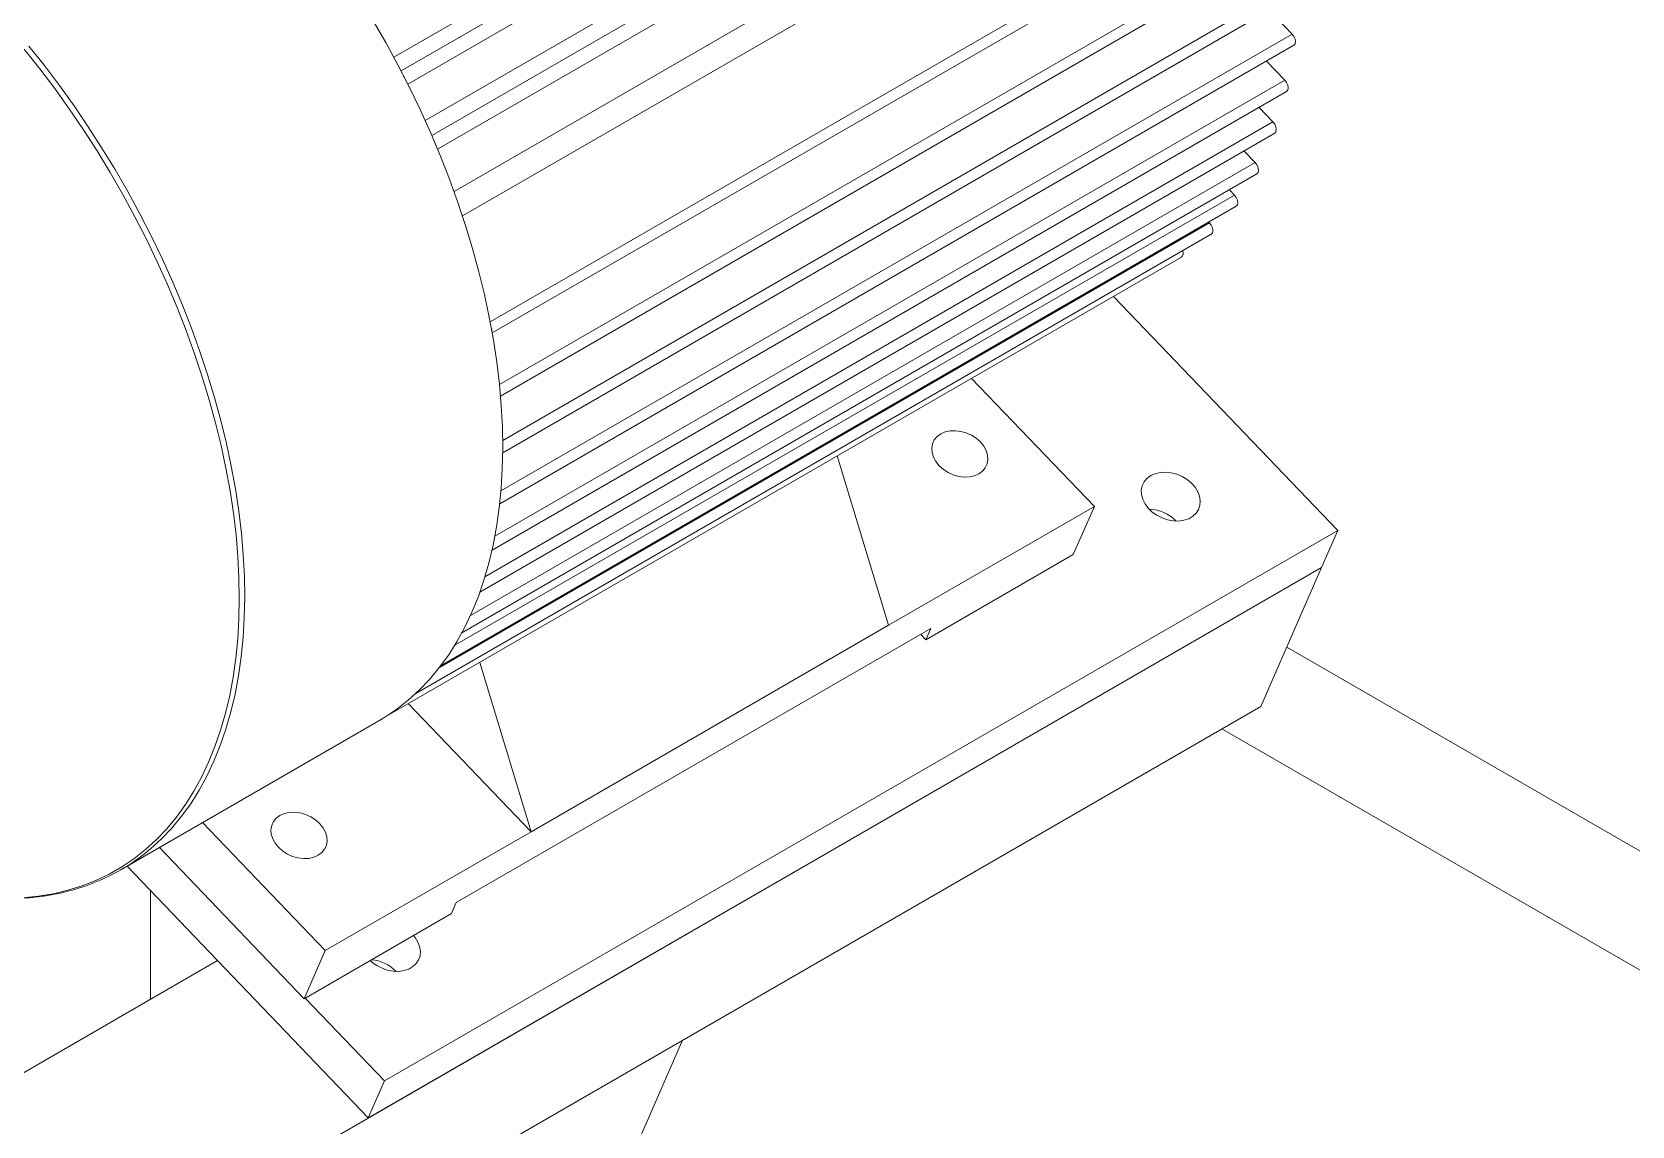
# Model space of a CAD drawing. Header units: millimetres. Extents: x 26816 to 90584, y 11074 to 56542.
# Drawn here: x 50010 to 50532, y 40454 to 40811 of the extents above; entities that cross this region are included whole.
import ezdxf

# ---------------------------------------------------------------- set-up
doc = ezdxf.new("R2010")
doc.units = ezdxf.units.MM
doc.layers.add('MAU_XANH', color=5, linetype='Continuous')

msp = doc.modelspace()

# ---------------------------------------------------------------- linework, layer by layer
at = {"layer": 'MAU_XANH', "linetype": 'Continuous', "lineweight": 0}
for p, q in [((50398.65, 40926.55), (50140.51, 40777.53)), ((50401.53, 40922.68), (50142.4, 40773.08)), ((50391.6, 40900.01), (50147.77, 40759.25)), ((50150.5, 40751.35), (50394.04, 40891.95)), ((50270.35, 40879.32), (50130.49, 40798.58)), ((50273.09, 40875.36), (50132.68, 40794.3)), ((50242.25, 40868.93), (50128.13, 40803.05)), ((50284.97, 40867.02), (50138.36, 40782.38)), ((50418.64, 40866.27), (50159.58, 40716.72)), ((50160.24, 40713.09), (50419.23, 40862.6)), ((50421.44, 40845.73), (50162.6, 40696.3)), ((50162.95, 40692.49), (50422.03, 40842.06)), ((50422.24, 40827.29), (50163.66, 40678.01)), ((50163.66, 40674), (50422.83, 40823.61)), ((50421.33, 40810.62), (50413.85, 40818.43)), ((50421.33, 40810.62), (50163.09, 40661.54)), ((50162.68, 40657.29), (50421.92, 40806.95)), ((50418.9, 40795.55), (50412.94, 40801.77)), ((50418.9, 40795.55), (50161.11, 40646.73)), ((50160.17, 40642.18), (50419.48, 40791.88)), ((50415.04, 40781.96), (50410.51, 40786.69)), ((50415.04, 40781.96), (50157.88, 40633.51)), ((50156.24, 40628.55), (50415.63, 40778.29)), ((50409.21, 40768.67), (50153.13, 40620.84)), ((50409.21, 40768.67), (50405.56, 40772.48)), ((50150.34, 40615.21), (50409.8, 40765)), ((50402.47, 40758.09), (50148.04, 40611.21)), ((50402.47, 40758.09), (50400.82, 40759.82)), ((50143.54, 40604.6), (50403.06, 40754.42)), ((50394.31, 40749), (50143.03, 40603.93)), ((50394.31, 40749), (50394.08, 40749.24)), ((50135.31, 40595.46), (50394.9, 40745.32)), ((50125.56, 40587.93), (50385.21, 40737.82)), ((50436.23, 40648.63), (50363.04, 40725.02)), ((50356.76, 40656.47), (50316.71, 40698.27)), ((50272.83, 40672.94), (50289.58, 40617.69)), ((50289.58, 40617.69), (50356.76, 40656.47)), ((50356.76, 40656.47), (50349.87, 40640.76)), ((50125.1, 40469.02), (50436.23, 40648.63)), ((50436.23, 40648.63), (50430.93, 40636.54)), ((50160.35, 40642.98), (50160.23, 40642.46)), ((50349.87, 40640.76), (50301.79, 40613)), ((49375.92, 40027.5), (50430.93, 40636.54)), ((50119.8, 40456.94), (50430.93, 40636.54)), ((50411.06, 40591.23), (50430.93, 40636.54)), ((50172.91, 40550.33), (50289.58, 40617.69)), ((50303.38, 40616.63), (50148.52, 40527.23)), ((50301.79, 40613), (50300.12, 40614.74)), ((50301.79, 40613), (50303.38, 40616.63)), ((50776.59, 40404.47), (50419.55, 40610.59)), ((50156.16, 40605.59), (50172.91, 40550.33)), ((49356.06, 39982.19), (50411.06, 40591.23)), ((50172.91, 40550.33), (50132.86, 40592.14)), ((50135.48, 40595.63), (50135.32, 40595.48)), ((50039.06, 40537.93), (50123.28, 40586.55)), ((50398.36, 40583.9), (50734.46, 40389.88)), ((50105.74, 40511.55), (50065.72, 40553.32)), ((50105.74, 40511.55), (50172.91, 40550.33)), ((50098.85, 40495.85), (50051.6, 40545.17)), ((50041.09, 40539.1), (50119.8, 40456.94)), ((50048.69, 40531.17), (50048.69, 40495.59)), ((50146.93, 40523.6), (50098.85, 40495.85)), ((50148.52, 40527.23), (50146.93, 40523.6)), ((49379.79, 40109.45), (50070.63, 40508.26)), ((50098.85, 40495.85), (50105.74, 40511.55)), ((50099.2, 40496.05), (50125.1, 40469.02)), ((50222.37, 40482.3), (50138.77, 40291.63)), ((50125.1, 40469.02), (50119.8, 40456.94))]:
    msp.add_line(p, q, dxfattribs=at)
at = {"layer": 'MAU_XANH', "linetype": 'Continuous', "lineweight": 0, "flags": 128}
for points in [[(50123.28, 40586.55), (50125.15, 40587.67), (50129.12, 40590.35), (50132.9, 40593.33), (50136.49, 40596.59), (50139.88, 40600.15), (50143.06, 40603.98), (50146.04, 40608.09), (50148.79, 40612.46), (50151.33, 40617.09), (50153.63, 40621.97), (50155.71, 40627.1), (50157.55, 40632.45), (50159.16, 40638.02), (50160.52, 40643.8), (50161.65, 40649.79), (50162.52, 40655.97), (50163.15, 40662.32), (50163.54, 40668.85), (50163.67, 40675.53), (50163.56, 40682.35), (50163.2, 40689.3), (50162.59, 40696.38), (50161.73, 40703.56), (50160.63, 40710.83), (50159.29, 40718.19), (50157.71, 40725.61), (50155.88, 40733.08), (50153.83, 40740.6), (50151.54, 40748.14), (50149.03, 40755.7), (50146.29, 40763.25), (50143.34, 40770.79), (50140.17, 40778.31), (50136.8, 40785.78), (50133.23, 40793.19), (50129.47, 40800.54), (50125.51, 40807.81), (50121.38, 40814.98)], [(50421.92, 40806.95), (50421.93, 40806.95), (50422.31, 40807.4), (50422.44, 40808.11), (50422.3, 40808.97), (50421.91, 40809.85), (50421.33, 40810.62)], [(50007.06, 40528.79), (50012.1, 40529.28), (50017.01, 40530.09), (50021.78, 40531.22), (50026.4, 40532.66), (50030.87, 40534.41), (50035.17, 40536.48), (50039.31, 40538.85), (50043.26, 40541.52), (50047.03, 40544.48), (50050.61, 40547.74), (50053.99, 40551.28), (50057.16, 40555.11), (50060.12, 40559.2), (50062.87, 40563.56), (50065.39, 40568.17), (50067.69, 40573.04), (50069.76, 40578.14), (50071.6, 40583.48), (50073.2, 40589.03), (50074.56, 40594.8), (50075.68, 40600.76), (50076.55, 40606.92), (50077.18, 40613.25), (50077.56, 40619.76), (50077.7, 40626.41), (50077.59, 40633.22), (50077.23, 40640.15), (50076.62, 40647.2), (50075.77, 40654.36), (50074.67, 40661.61), (50073.33, 40668.94), (50071.75, 40676.33), (50069.94, 40683.78), (50067.89, 40691.28), (50065.61, 40698.79), (50063.1, 40706.32), (50060.37, 40713.85), (50057.43, 40721.37), (50054.28, 40728.86), (50050.92, 40736.31), (50047.36, 40743.7), (50043.6, 40751.02), (50039.67, 40758.27), (50035.55, 40765.42), (50031.26, 40772.46), (50026.81, 40779.38), (50022.2, 40786.18), (50017.44, 40792.82), (50012.54, 40799.31), (50007.52, 40805.64)], [(50046.79, 40543.16), (50048.69, 40544.71), (50052.27, 40547.98), (50055.66, 40551.53), (50058.85, 40555.37), (50061.82, 40559.47), (50064.57, 40563.85), (50067.11, 40568.48), (50069.42, 40573.36), (50071.49, 40578.48), (50073.34, 40583.83), (50074.94, 40589.4), (50076.31, 40595.19), (50077.43, 40601.17), (50078.31, 40607.35), (50078.94, 40613.7), (50079.32, 40620.23), (50079.46, 40626.91), (50079.34, 40633.73), (50078.98, 40640.69), (50078.37, 40647.76), (50077.52, 40654.94), (50076.42, 40662.21), (50075.07, 40669.57), (50073.49, 40676.99), (50071.67, 40684.47), (50069.61, 40691.98), (50067.32, 40699.52), (50064.81, 40707.08), (50062.07, 40714.63), (50059.12, 40722.17), (50055.95, 40729.69), (50052.58, 40737.16), (50049.01, 40744.58), (50045.25, 40751.93), (50041.3, 40759.19), (50037.17, 40766.37), (50032.86, 40773.43), (50028.39, 40780.38), (50023.77, 40787.19), (50019, 40793.86), (50014.09, 40800.37), (50009.04, 40806.72)], [(50419.48, 40791.88), (50419.49, 40791.88), (50419.87, 40792.33), (50420, 40793.04), (50419.86, 40793.9), (50419.47, 40794.78), (50418.9, 40795.55)], [(50415.63, 40778.29), (50415.64, 40778.3), (50416.02, 40778.74), (50416.14, 40779.45), (50416, 40780.31), (50415.62, 40781.19), (50415.04, 40781.96)], [(50409.8, 40765), (50409.81, 40765), (50410.19, 40765.45), (50410.32, 40766.16), (50410.18, 40767.02), (50409.79, 40767.9), (50409.21, 40768.67)], [(50403.06, 40754.42), (50403.07, 40754.42), (50403.45, 40754.87), (50403.58, 40755.58), (50403.44, 40756.44), (50403.05, 40757.32), (50402.47, 40758.09)], [(50394.9, 40745.32), (50394.91, 40745.33), (50395.29, 40745.78), (50395.42, 40746.49), (50395.28, 40747.35), (50394.89, 40748.23), (50394.31, 40749)], [(50306.14, 40669.76), (50305.05, 40671.1), (50304.27, 40672.54), (50303.81, 40674.02), (50303.7, 40675.49), (50303.95, 40676.89), (50304.53, 40678.16), (50305.44, 40679.26), (50306.63, 40680.14), (50308.06, 40680.77), (50309.67, 40681.13), (50311.41, 40681.2), (50313.2, 40680.98), (50314.98, 40680.47), (50316.68, 40679.71), (50318.23, 40678.71), (50319.57, 40677.51), (50320.66, 40676.17), (50321.45, 40674.73), (50321.9, 40673.25), (50322.01, 40671.78), (50321.77, 40670.39), (50321.18, 40669.11), (50320.28, 40668.02), (50319.08, 40667.14), (50317.65, 40666.5), (50316.04, 40666.15), (50314.3, 40666.08), (50312.51, 40666.3), (50310.73, 40666.8), (50309.03, 40667.57), (50307.48, 40668.56), (50306.14, 40669.76)], [(50163.67, 40675.21), (50163.7, 40674.88), (50163.67, 40674.52)], [(50375.16, 40666.52), (50376.62, 40667.17), (50378.26, 40667.55), (50380.02, 40667.64), (50381.85, 40667.44), (50383.67, 40666.97), (50385.43, 40666.23), (50387.04, 40665.25), (50388.47, 40664.08), (50389.65, 40662.74), (50390.54, 40661.29), (50391.12, 40659.79), (50391.35, 40658.28), (50391.24, 40656.82), (50390.78, 40655.46), (50390, 40654.26), (50388.92, 40653.25), (50387.57, 40652.47), (50386.02, 40651.96), (50384.3, 40651.72), (50382.5, 40651.77), (50380.67, 40652.11), (50378.87, 40652.72), (50377.18, 40653.58), (50375.65, 40654.66), (50374.34, 40655.92), (50373.3, 40657.32), (50372.56, 40658.8), (50372.15, 40660.32), (50372.09, 40661.81), (50372.38, 40663.22), (50373, 40664.51), (50373.94, 40665.62), (50375.16, 40666.52)], [(50156.46, 40629.17), (50156.37, 40628.85), (50156.31, 40628.74)], [(50125.63, 40587.97), (50125.58, 40587.93), (50125.56, 40587.93)], [(50090.47, 40545.26), (50089.38, 40546.6), (50088.6, 40548.04), (50088.14, 40549.52), (50088.03, 40550.99), (50088.28, 40552.39), (50088.86, 40553.66), (50089.77, 40554.75), (50090.96, 40555.64), (50092.39, 40556.27), (50094, 40556.63), (50095.74, 40556.69), (50097.53, 40556.47), (50099.31, 40555.97), (50101.01, 40555.21), (50102.56, 40554.21), (50103.91, 40553.01), (50104.99, 40551.67), (50105.78, 40550.23), (50106.23, 40548.75), (50106.34, 40547.28), (50106.1, 40545.88), (50105.51, 40544.61), (50104.61, 40543.51), (50103.42, 40542.63), (50101.99, 40542), (50100.37, 40541.64), (50098.64, 40541.57), (50096.84, 40541.8), (50095.06, 40542.3), (50093.37, 40543.06), (50091.82, 40544.06), (50090.47, 40545.26)], [(50134.55, 40516.46), (50135.09, 40515.79), (50135.98, 40514.34), (50136.56, 40512.83), (50136.8, 40511.32), (50136.68, 40509.86), (50136.23, 40508.51), (50135.44, 40507.3), (50134.36, 40506.3), (50133.01, 40505.52), (50131.46, 40505), (50129.75, 40504.77), (50127.94, 40504.82), (50126.11, 40505.15), (50124.31, 40505.76), (50122.62, 40506.63), (50121.09, 40507.71), (50120.42, 40508.3)]]:
    msp.add_lwpolyline(points, dxfattribs=at)
at = {"layer": 'MAU_XANH', "linetype": 'Continuous', "lineweight": 0}
for centre, radius, start, end in [((50128.08, 40794.31), 4.14, 14.0527, 40.4886), ((50138, 40773.18), 4.04, 12.6436, 31.1535), ((50383.92, 40739.12), 1.83, 314.9082, 26.3303), ((50157.07, 40713.83), 3.03, 357.1952, 20.5311), ((50160.06, 40693.35), 2.83, 349.589, 21.7331), ((50374.3, 40642.76), 12.81, 44.3581, 88.2934), ((50374.29, 40642.75), 12.82, 44.3754, 88.2761), ((50149.63, 40615.94), 0.986, 301.5735, 341.9468), ((50142.87, 40605.39), 1.02, 301.8963, 347.9619), ((50006.4, 40594.5), 65.32, 291.7902, 308.1943), ((50119.72, 40495.76), 12.85, 44.4223, 84.845), ((50119.72, 40495.76), 12.85, 44.4211, 84.8451)]:
    msp.add_arc(centre, radius, start, end, dxfattribs=at)
msp.add_open_spline([(49983.23, 40530.52), (49984.15, 40530.33), (49986.86, 40529.77), (49991.27, 40529.16), (49996.48, 40528.67), (50001.59, 40528.49), (50006.61, 40528.59), (50011.52, 40528.99), (50016.31, 40529.68), (50020.98, 40530.65), (50025.5, 40531.94), (50028.64, 40532.98), (50030.22, 40533.66), (50030.39, 40533.74)], degree=3, knots=[0, 0, 0, 0, 0.05364, 0.158019, 0.262294, 0.366444, 0.470448, 0.57429, 0.677957, 0.781444, 0.884757, 0.987911, 1, 1, 1, 1], dxfattribs=at)

doc.saveas('drawing.dxf')
